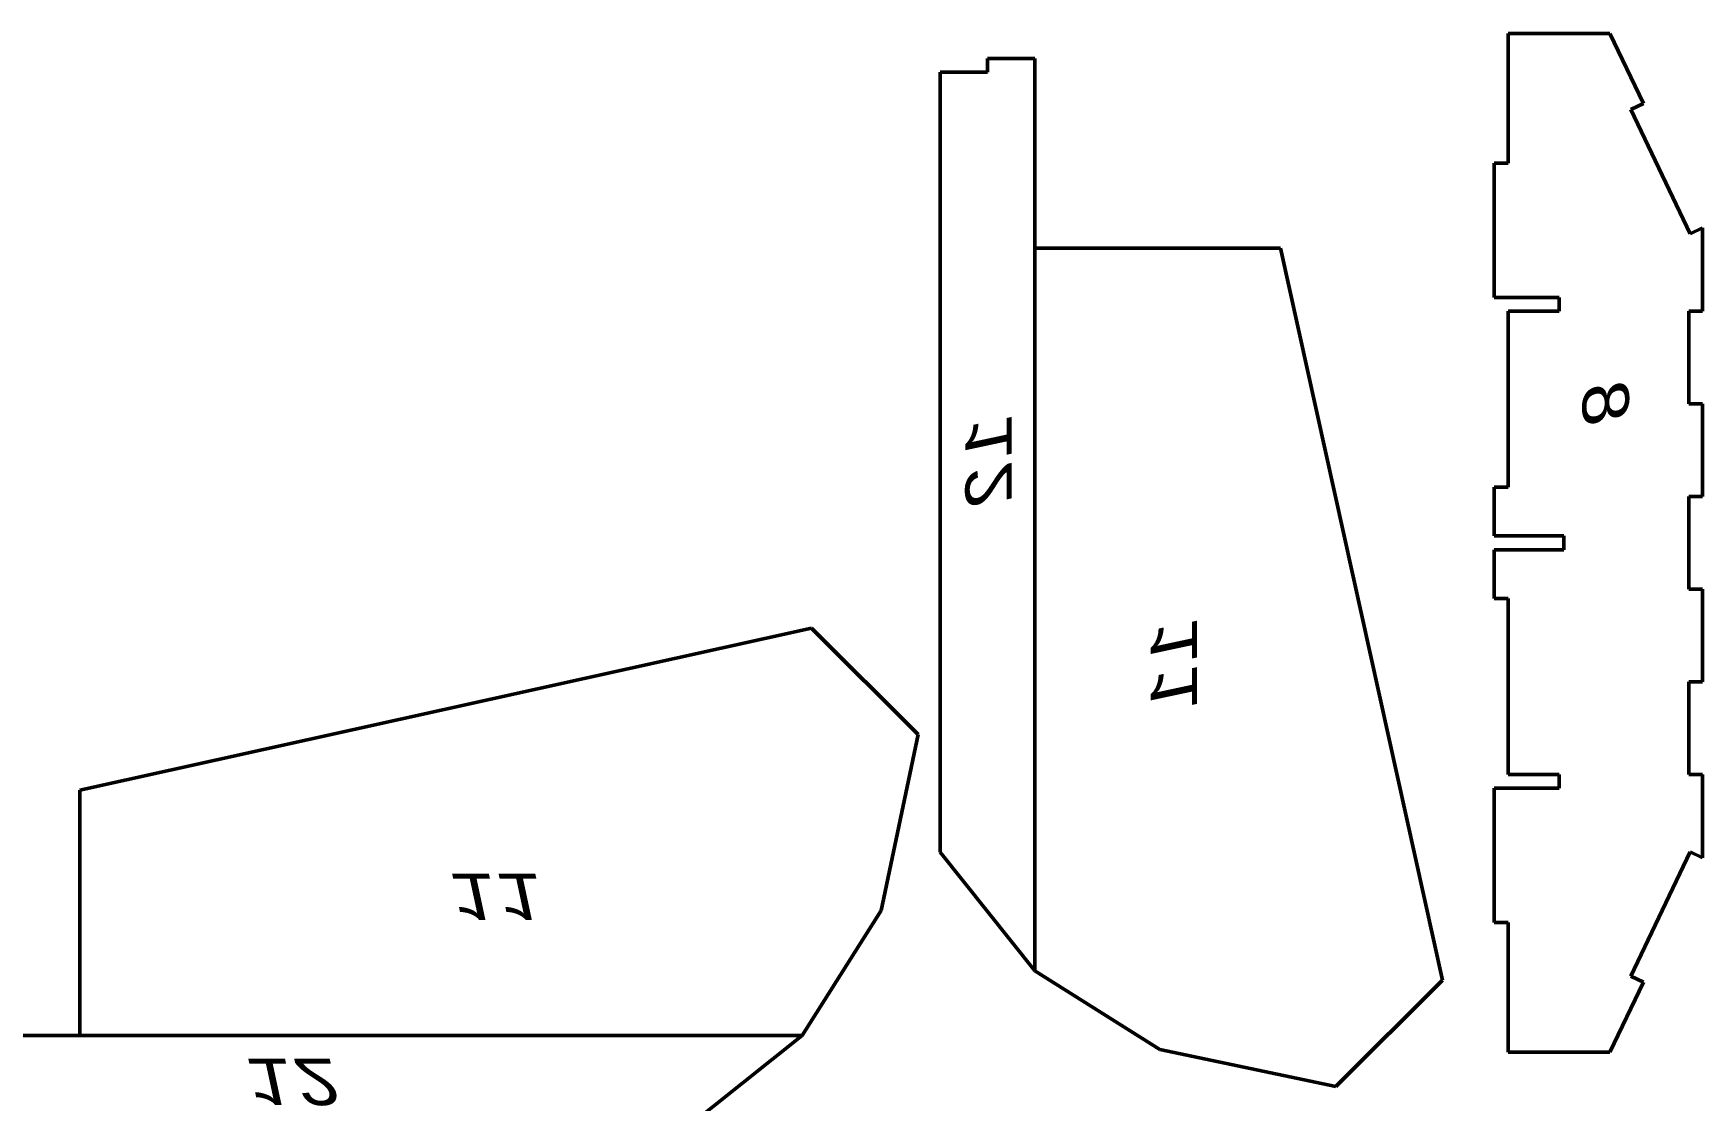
# Model space of a CAD drawing. Header units: millimetres. Extents: x -237 to 1000, y -57 to 526.
# Drawn here: x 450 to 810.4, y 296 to 526.4 of the extents above; entities that cross this region are included whole.
import ezdxf

# ---------------------------------------------------------------- set-up
doc = ezdxf.new("R2010")
doc.units = ezdxf.units.MM
doc.layers.add('Graviranje', color=1, linetype='Continuous', lineweight=25, true_color=0xff0000)
doc.layers.add('Rez', color=30, linetype='Continuous', lineweight=50, true_color=0xff7f00)
doc.styles.add('textstyle11', font='')
doc.styles.add('textstyle12', font='')
doc.styles.add('textstyle8', font='')
doc.styles.get('textstyle11').set_extended_font_data('CourierCad', italic=True)
doc.styles.get('textstyle12').set_extended_font_data('CourierCad', italic=True)
doc.styles.get('textstyle8').set_extended_font_data('CourierCad', italic=True)

# ---------------------------------------------------------------- blocks, each defined once
blk = doc.blocks.new('Rep')
at = {"layer": 'Rez'}
for p, q in [((156, 0), (0, 0)), ((0, 0), (0, -53)), ((156, 0), (173, -27)), ((173, -27), (181, -65)), ((158, -88), (0, -53)), ((181, -65), (158, -88))]:
    blk.add_line(p, q, dxfattribs=at)
at = {"layer": 'Graviranje', "insert": (90, -30), "char_height": 10, "attachment_point": 5, "style": 'textstyle11'}
blk.add_mtext('11', dxfattribs=at)
blk = doc.blocks.new('RepS')
at = {"layer": 'Rez'}
for p, q in [((-194, 20.44), (-25.63, 20.44)), ((-194, 10.22), (-194, 20.44)), ((-25.63, 20.44), (0, 0)), ((-197, 0), (-197, 10.22)), ((-194, 10.22), (-197, 10.22)), ((-197, 0), (0, 0))]:
    blk.add_line(p, q, dxfattribs=at)
at = {"layer": 'Graviranje', "insert": (-110, 10), "char_height": 10, "attachment_point": 5, "style": 'textstyle12'}
blk.add_mtext('12', dxfattribs=at)
blk = doc.blocks.new('R3-zadaj')
at = {"layer": 'Rez'}
for p, q in [((-50, 41), (-68, 41)), ((-68, 41), (-66.71, 38.29)), ((-50, 38), (-50, 41)), ((-10, 41), (-30, 41)), ((-30, 38), (-30, 41)), ((-10, 41), (-10, 38)), ((10, 41), (30, 41)), ((10, 41), (10, 38)), ((30, 38), (30, 41)), ((50, 41), (68, 41)), ((50, 38), (50, 41)), ((68, 41), (66.71, 38.29)), ((-66.71, 38.29), (-93.56, 25.51)), ((-30, 38), (-50, 38)), ((10, 38), (-10, 38)), ((30, 38), (50, 38)), ((66.71, 38.29), (93.56, 25.51)), ((-94.85, 28.21), (-110, 21)), ((-93.56, 25.51), (-94.85, 28.21)), ((93.56, 25.51), (94.85, 28.21)), ((94.85, 28.21), (110, 21)), ((-110, -1), (-110, 21)), ((110, -1), (110, 21)), ((1.5, 11), (-1.5, 11)), ((-1.5, -4), (-1.5, 11)), ((1.5, -4), (1.5, 11)), ((-53, -4), (-53, 10)), ((-50, 10), (-53, 10)), ((-50, -1), (-50, 10)), ((50, -1), (50, 10)), ((50, 10), (53, 10)), ((53, -4), (53, 10)), ((-110, -1), (-82, -1)), ((-82, -4), (-82, -1)), ((-50, -1), (-12, -1)), ((-12, -4), (-12, -1)), ((12, -4), (12, -1)), ((50, -1), (12, -1)), ((82, -4), (82, -1)), ((110, -1), (82, -1)), ((-82, -4), (-53, -4)), ((-12, -4), (-1.5, -4)), ((12, -4), (1.5, -4)), ((82, -4), (53, -4))]:
    blk.add_line(p, q, dxfattribs=at)
at = {"layer": 'Graviranje', "insert": (30, 20), "char_height": 10, "attachment_point": 5, "style": 'textstyle8'}
blk.add_mtext('8', dxfattribs=at)

msp = doc.modelspace()

# ---------------------------------------------------------------- block references
at = {"layer": 'Rez', "yscale": -1}
for name, p, rotation in [('R3-zadaj', (769.37, 416.41), 90), ('RepS', (666.22, 324), 270), ('Rep', (666.22, 480), 270)]:
    msp.add_blockref(name, p, dxfattribs=dict(at, rotation=rotation))
for name, p in [('Rep', (460, 310)), ('RepS', (616, 310))]:
    msp.add_blockref(name, p, dxfattribs=at)

doc.saveas('drawing.dxf')
